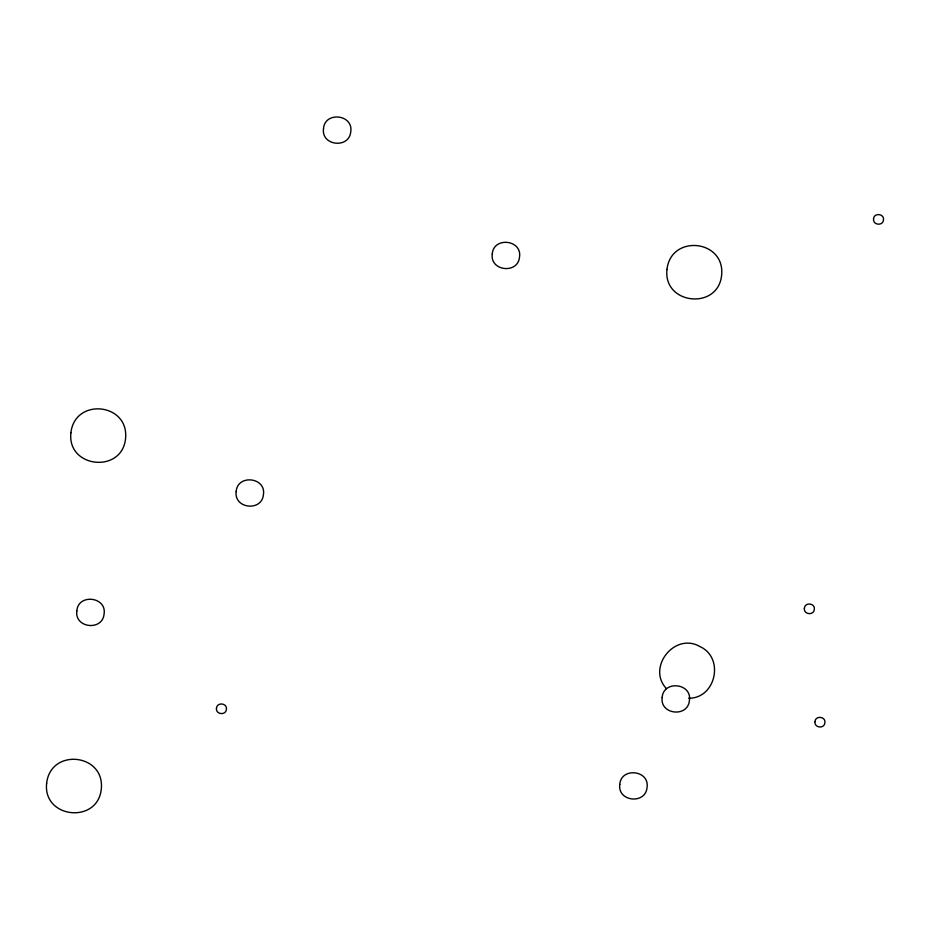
<?xml version="1.0" encoding="UTF-8"?>
<svg xmlns="http://www.w3.org/2000/svg" width="930" height="930" viewBox="0 0 930 930"><rect width="100%" height="100%" fill="white"/><g stroke="black" fill="none" stroke-linecap="round" stroke-linejoin="round"><path stroke-width="1.4" d="M688.677 698.221C715.775 698.628 724.702 657.952 700.139 646.676C674.866 631.702 646.443 667.542 666.426 688.619M46.639 783.293C42.71 818.319 97.069 824.154 101.207 789.768C105.753 753.498 50.557 747.464 46.639 783.293M70.901 432.857C66.983 467.883 121.33 473.719 125.469 439.332C130.026 403.062 74.819 397.029 70.901 432.857M76.83 610.963C74.435 628.192 102.44 631.179 104.055 614.195C107.113 596.583 77.969 593.352 76.83 610.963M216.458 708.265C215.586 714.554 225.827 715.647 226.409 709.439C227.525 702.999 216.876 701.825 216.458 708.265M236.174 491.575C233.779 508.803 261.783 511.791 263.399 494.807C266.457 477.195 237.313 473.963 236.174 491.575M323.5 128.7C321.106 145.917 349.11 148.905 350.726 131.932C353.784 114.32 324.64 111.089 323.5 128.7M492.261 254.018C489.866 271.246 517.871 274.234 519.486 257.261C522.544 239.638 493.4 236.406 492.261 254.018M619.787 784.467C617.392 801.683 645.397 804.671 647.013 787.698C650.07 770.087 620.926 766.855 619.787 784.467M666.973 269.479C663.055 304.505 717.402 310.353 721.54 275.966C726.098 239.696 670.89 233.663 666.973 269.479M662.172 697.5C659.777 714.717 687.782 717.704 689.386 700.732C692.455 683.12 663.299 679.888 662.172 697.5M804.369 608.301C803.485 614.602 813.727 615.695 814.32 609.487C815.436 603.047 804.776 601.873 804.369 608.301M814.959 721.657C814.076 727.958 824.317 729.05 824.898 722.842C826.026 716.402 815.366 715.228 814.959 721.657M873.537 218.864C872.654 225.153 882.896 226.246 883.477 220.05C884.593 213.609 873.944 212.424 873.537 218.864"/></g></svg>
